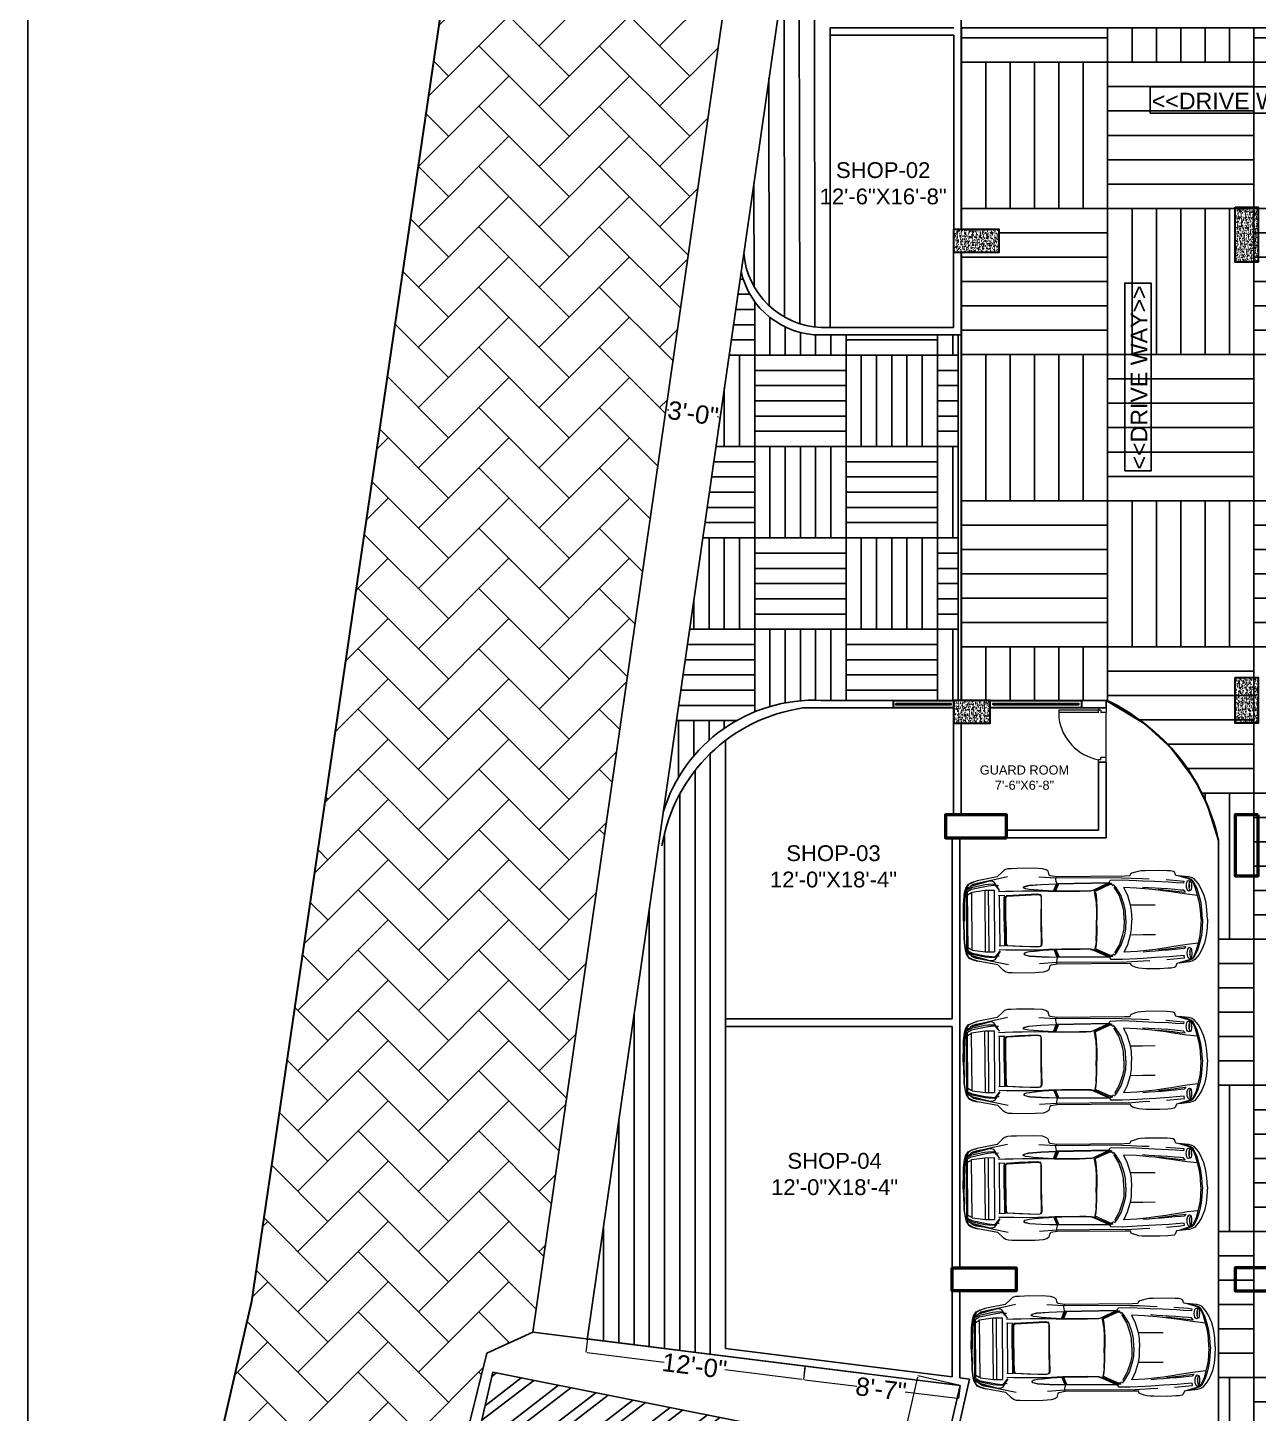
# Model space of a CAD drawing. Header units: inches. Extents: x -3571 to 5466, y -4496 to 5188.
# Drawn here: x 3135 to 3943, y 1239 to 2149 of the extents above; entities that cross this region are included whole.
import ezdxf

# ---------------------------------------------------------------- set-up
doc = ezdxf.new("R2010")
doc.units = ezdxf.units.IN
doc.header["$MEASUREMENT"] = 0
doc.layers.add('BUILDING', color=5, linetype='Continuous')
for name, color, linetype, lineweight in [('CLOUMN', 10, 'Continuous', 30), ('COLUMN', 1, 'Continuous', 50), ('DOOR', 13, 'Continuous', 20), ('high income', 202, 'Continuous', 5), ('Road', 6, 'Continuous', 25), ('wall', 250, 'Continuous', 30), ('WALL (I)', 7, 'Continuous', 30), ('WIN', 132, 'Continuous', 9)]:
    doc.layers.add(name, color=color, linetype=linetype, lineweight=lineweight)
doc.layers.add('HATCH LIGHT', color=7, linetype='Continuous', lineweight=25, true_color=0x939c9f)
doc.styles.add('1-2', font='arial.ttf')
doc.styles.add('a', font='times.ttf', dxfattribs={"height": 1})
doc.styles.add('arial narrow', font='ARIALN.TTF')
doc.styles.add('DIM', font='arial.ttf', dxfattribs={"width": 0.9, "height": 7})
doc.linetypes.add('ZIGZAG', pattern='A,0.0001,-0.2,[131,ltypeshp.shx,S=0.2,R=0,X=-0.2,Y=0],-0.4,[131,ltypeshp.shx,S=0.2,R=180,X=0.2,Y=0],-0.2', length=0.8001)
doc.dimstyles.new('STANDARD$0', dxfattribs={"dimscale": 0, "dimtxt": 10, "dimasz": 8, "dimexe": 6, "dimexo": 8, "dimgap": 3, "dimtad": 1, "dimdec": 0, "dimzin": 3, "dimdsep": 46, "dimlunit": 4, "dimtxsty": 'DIM', "dimblk": 'DOTSMALL', "dimcen": 0, "dimclrd": 6, "dimclre": 6, "dimclrt": 256, "dimadec": 0, "dimazin": 0, "dimtfac": 1, "dimtdec": 0, "dimtofl": 0, "dimtmove": 2, "dimatfit": 0, "dimldrblk": 'DOTSMALL', "dimfxl": 1, "dimtolj": 1, "dimtzin": 0, "dimarcsym": 0})
pattern_1 = [(50, (-43240.7433, -66502.532), (3.44284888, -0.30121025), [0.36, -3.96]), (355, (-43240.7433, -66502.532), (-0.6660064, 3.61052224), [0.288, -3.168]), (100.4514445, (-43240.4564, -66502.557), (2.77684246, 3.30931196), [0.30595292, -3.36548214]), (46.1842, (-43240.7433, -66501.572), (5.12275839, -0.79449255), [0.54, -5.94]), (96.6356355, (-43240.3164, -66501.638), (4.48637734, 4.67576928), [0.45892964, -5.04822605]), (351.184164, (-43240.7433, -66501.572), (4.48637734, 4.67576928), [0.432, -4.752]), (21, (-43240.2633, -66501.812), (2.86515385, -1.93257068), [0.36, -3.96]), (326, (-43240.2633, -66501.812), (1.1679136, 3.48072022), [0.288, -3.168]), (71.4514447, (-43240.0245, -66501.973), (4.03306741, 1.54814953), [0.30595291, -3.36548214]), (37.5, (-43240.7433, -66502.5319), (0.058367306, 1.597890498), [0, -3.1296, 0, -3.216, 0, -3.18]), (7.5, (-43240.7433, -66502.5319), (1.26273378, 1.893176217), [0, -1.8336, 0, -3.0576, 0, -1.212]), (327.5, (-43241.8137, -66502.5319), (2.562347694, -0.108263384), [0, -1.2, 0, -3.744, 0, -4.968]), (317.5, (-43242.2937, -66502.5319), (2.79929361, 0.480503915), [0, -1.56, 0, -2.4864, 0, -3.528])]

# ---------------------------------------------------------------- blocks, each defined once
blk = doc.blocks.new('*D11')
at = {"layer": 'Defpoints', "color": 0, "ltscale": 2}
for p in [(3719.32, 1263.67), (3747.09, 1257.2), (3722.72, 1152.54)]:
    blk.add_point(p, dxfattribs=at)
at = {"layer": 'wall', "color": 7, "lineweight": 15, "ltscale": 2}
for p, q in [((3719.09, 1262.69), (3711.83, 1231.51)), ((3747.09, 1257.2), (3719.32, 1263.67)), ((3695.17, 1159.98), (3702.43, 1191.17)), ((3722.72, 1152.54), (3694.94, 1159.01))]:
    blk.add_line(p, q, dxfattribs=at)
at = {"layer": 'wall', "color": 7, "ltscale": 2}
for points in [[(3718.93, 1262.73), (3719.25, 1262.66), (3719.32, 1263.67)], [(3695.01, 1160.02), (3695.33, 1159.94), (3694.94, 1159.01)]]:
    blk.add_solid(points, dxfattribs=at)
at = {"layer": 'wall', "color": 7, "lineweight": 25, "ltscale": 2, "insert": (3707.13, 1211.34), "char_height": 12, "attachment_point": 5, "rotation": 76.89058, "style": '1-2'}
blk.add_mtext('\\A1;8\'-11"', dxfattribs=at)
blk = doc.blocks.new('*D22')
at = {"layer": 'Defpoints', "color": 0, "ltscale": 2}
for p in [(3645.22, 1269.68), (3747.09, 1257.2), (3746.05, 1248.69)]:
    blk.add_point(p, dxfattribs=at)
at = {"layer": 'wall', "color": 7, "lineweight": 15, "ltscale": 2}
for p, q in [((3645.22, 1269.68), (3644.17, 1261.17)), ((3645.16, 1261.05), (3679.18, 1256.88)), ((3747.09, 1257.2), (3746.05, 1248.69)), ((3745.06, 1248.81), (3711.04, 1252.98))]:
    blk.add_line(p, q, dxfattribs=at)
at = {"layer": 'wall', "color": 7, "ltscale": 2}
for points in [[(3645.18, 1261.22), (3645.14, 1260.88), (3644.17, 1261.17)], [(3745.08, 1248.97), (3745.04, 1248.64), (3746.05, 1248.69)]]:
    blk.add_solid(points, dxfattribs=at)
at = {"layer": 'wall', "color": 7, "lineweight": 25, "ltscale": 2, "insert": (3695.11, 1254.93), "char_height": 12, "attachment_point": 5, "rotation": 353.01408, "style": '1-2'}
blk.add_mtext('\\A1;8\'-7"', dxfattribs=at)
blk = doc.blocks.new('*D64')
at = {"layer": 'Defpoints', "color": 0, "ltscale": 2}
for p in [(3553.97, 1898.43), (3552.65, 1889.25), (3588.16, 1884.13)]:
    blk.add_point(p, dxfattribs=at)
at = {"layer": 'wall', "color": 7, "lineweight": 15, "ltscale": 2}
for p, q in [((3552.65, 1889.25), (3553.97, 1898.43)), ((3554.96, 1898.28), (3555.85, 1898.16)), ((3588.49, 1893.45), (3587.6, 1893.58)), ((3588.16, 1884.13), (3589.48, 1893.31))]:
    blk.add_line(p, q, dxfattribs=at)
at = {"layer": 'wall', "color": 7, "ltscale": 2}
for points in [[(3554.98, 1898.45), (3554.93, 1898.12), (3553.97, 1898.43)], [(3588.52, 1893.62), (3588.47, 1893.29), (3589.48, 1893.31)]]:
    blk.add_solid(points, dxfattribs=at)
at = {"layer": 'wall', "color": 7, "lineweight": 25, "ltscale": 2, "insert": (3571.73, 1895.87), "char_height": 12, "attachment_point": 5, "rotation": 351.79663, "style": '1-2'}
blk.add_mtext('\\A1;3\'-0"', dxfattribs=at)
blk = doc.blocks.new('*D65')
at = {"layer": 'Defpoints', "color": 0, "ltscale": 2}
for p in [(3502.32, 1287.9), (3645.24, 1269.97), (3644.14, 1261.18)]:
    blk.add_point(p, dxfattribs=at)
at = {"layer": 'wall', "color": 7, "lineweight": 15, "ltscale": 2}
for p, q in [((3502.32, 1287.9), (3501.22, 1279.1)), ((3502.21, 1278.98), (3552.7, 1272.64)), ((3643.15, 1261.3), (3592.66, 1267.63)), ((3645.24, 1269.97), (3644.14, 1261.18))]:
    blk.add_line(p, q, dxfattribs=at)
at = {"layer": 'wall', "color": 7, "ltscale": 2}
for points in [[(3502.23, 1279.14), (3502.19, 1278.81), (3501.22, 1279.1)], [(3643.17, 1261.47), (3643.13, 1261.13), (3644.14, 1261.18)]]:
    blk.add_solid(points, dxfattribs=at)
at = {"layer": 'wall', "color": 7, "lineweight": 25, "ltscale": 2, "insert": (3572.68, 1270.14), "char_height": 12, "attachment_point": 5, "rotation": 352.85136, "style": '1-2'}
blk.add_mtext('\\A1;12\'-0"', dxfattribs=at)
blk = doc.blocks.new('car-01')
at = {"layer": 'high income', "linetype": 'ByBlock'}
for p, q in [((-24.19, 134.45), (-21.42, 144.8)), ((-22.7, 146.69), (-23.85, 144.26)), ((-23.6, 144.44), (-22.48, 146.53)), ((-20.24, 148.32), (-22.7, 146.69)), ((-22.48, 146.53), (-20.24, 147.98)), ((-22.42, 143.8), (-21.36, 145.35)), ((-21.42, 144.8), (-20.08, 147.24)), ((-21.36, 145.35), (-21, 145.56)), ((-20.53, 144.69), (-19.19, 147.24)), ((-17.72, 149.01), (-20.24, 148.32)), ((-20.24, 147.98), (-17.72, 148.67)), ((-20.08, 147.24), (-19.08, 148.13)), ((-18.3, 147.24), (-19.64, 144.69)), ((-19.19, 147.24), (-18.64, 148.13)), ((-19.08, 148.13), (19.08, 148.13)), ((18.3, 147.24), (-18.3, 147.24)), ((-13, 149.59), (-17.72, 149.01)), ((-17.72, 148.67), (-13.34, 149.22)), ((-16.24, 147.24), (-17.58, 144.8)), ((-13.34, 149.22), (-10.43, 149.34)), ((-10.1, 149.71), (-13, 149.59)), ((-10.43, 149.34), (0, 149.47)), ((-0.02, 149.91), (-10.1, 149.71)), ((10.43, 149.34), (0, 149.47)), ((0.02, 149.91), (10.1, 149.71)), ((10.1, 149.71), (13, 149.59)), ((13.34, 149.22), (10.43, 149.34)), ((13, 149.59), (17.72, 149.01)), ((17.72, 148.67), (13.34, 149.22)), ((16.24, 147.24), (17.58, 144.8)), ((17.72, 149.01), (20.24, 148.32)), ((20.24, 147.98), (17.72, 148.67)), ((18.3, 147.24), (19.64, 144.69)), ((19.19, 147.24), (18.64, 148.13)), ((20.08, 147.24), (19.08, 148.13)), ((20.53, 144.69), (19.19, 147.24)), ((21.42, 144.8), (20.08, 147.24)), ((20.24, 148.32), (22.7, 146.69)), ((22.48, 146.53), (20.24, 147.98)), ((21.36, 145.35), (21, 145.56)), ((22.42, 143.8), (21.36, 145.35)), ((24.19, 134.45), (21.42, 144.8)), ((23.6, 144.44), (22.48, 146.53)), ((22.7, 146.69), (23.85, 144.26)), ((-27.04, 128.94), (-24.68, 141.34)), ((-25.11, 131.63), (-23.79, 137.53)), ((-24.68, 141.34), (-23.6, 144.44)), ((-23.85, 144.26), (-24.68, 141.34)), ((-23.79, 137.53), (-22.97, 142.12)), ((-23.65, 138.13), (-23.26, 138.45)), ((-23.26, 138.45), (-22.51, 142.12)), ((-22.97, 142.12), (-22.42, 143.8)), ((-22.51, 142.12), (-21.82, 143.8)), ((-22.42, 134.56), (-22.19, 136.67)), ((-22.19, 136.67), (-20.53, 144.69)), ((-21.82, 143.8), (-21.59, 144.15)), ((-21.3, 136.67), (-21.64, 134.56)), ((-19.64, 144.69), (-21.3, 136.67)), ((-17.84, 144.69), (-18.96, 136.45)), ((-18.96, 136.45), (-18.96, 130.89)), ((18.96, 136.45), (-18.96, 136.45)), ((17.84, 144.69), (-17.84, 144.69)), ((17.84, 144.69), (18.96, 136.45)), ((18.96, 136.45), (18.96, 130.89)), ((19.64, 144.69), (21.3, 136.67)), ((22.19, 136.67), (20.53, 144.69)), ((21.3, 136.67), (21.64, 134.56)), ((21.82, 143.8), (21.59, 144.15)), ((22.51, 142.12), (21.82, 143.8)), ((22.42, 134.56), (22.19, 136.67)), ((22.97, 142.12), (22.42, 143.8)), ((23.26, 138.45), (22.51, 142.12)), ((23.79, 137.53), (22.97, 142.12)), ((23.65, 138.13), (23.26, 138.45)), ((24.68, 141.34), (23.6, 144.44)), ((25.11, 131.63), (23.79, 137.53)), ((23.85, 144.26), (24.68, 141.34)), ((27.04, 128.94), (24.68, 141.34)), ((-30.39, 125.45), (-27.04, 128.94)), ((-27.06, 122.54), (-25.11, 131.63)), ((-24.42, 132.33), (-24.19, 134.45)), ((-23.86, 130.89), (-24.42, 132.33)), ((-18.64, 127.56), (-23.86, 130.89)), ((-22.53, 130.89), (-22.42, 134.56)), ((-22.08, 130.89), (-22.53, 130.89)), ((-22.53, 130.89), (-18.65, 127.56)), ((-21.64, 134.56), (-22.08, 130.89)), ((-21.62, 128.15), (-21.56, 129.46)), ((18.96, 134.33), (-19.07, 134.33)), ((-18.96, 130.89), (18.96, 130.89)), ((-17.96, 123.99), (-17.78, 128.15)), ((-15.35, 124.33), (-15.54, 128.14)), ((15.35, 124.33), (15.54, 128.14)), ((17.96, 123.99), (17.78, 128.15)), ((18.64, 127.56), (23.86, 130.89)), ((22.53, 130.89), (18.65, 127.56)), ((21.62, 128.15), (21.56, 129.46)), ((21.64, 134.56), (22.08, 130.89)), ((22.08, 130.89), (22.53, 130.89)), ((22.53, 130.89), (22.42, 134.56)), ((23.86, 130.89), (24.42, 132.33)), ((24.42, 132.33), (24.19, 134.45)), ((27.06, 122.54), (25.11, 131.63)), ((30.39, 125.45), (27.04, 128.94)), ((-32.13, 116.88), (-32.02, 120.21)), ((-32.02, 120.21), (-31.89, 122.44)), ((-31.89, 122.44), (-31.35, 124.33)), ((-31.35, 124.33), (-30.39, 125.45)), ((-18.02, 119.1), (-17.96, 123.99)), ((-15.11, 122.9), (-16.04, 104.35)), ((-15.77, 115.69), (-15.3, 123.28)), ((15.54, 127.56), (-15.44, 127.56)), ((-14.31, 124.71), (-15.35, 124.33)), ((-15.3, 123.28), (-14.92, 123.76)), ((-14.8, 123.38), (-15.11, 122.9)), ((-14.92, 123.76), (-14.31, 124.11)), ((-14.2, 123.73), (-14.8, 123.38)), ((0, 124.79), (-14.31, 124.71)), ((-14.31, 124.11), (-7.45, 124.24)), ((-7.35, 123.81), (-14.2, 123.73)), ((-7.45, 124.24), (0, 124.24)), ((0, 123.81), (-7.35, 123.81)), ((0, 124.79), (14.31, 124.71)), ((7.45, 124.24), (0, 124.24)), ((0, 123.81), (7.35, 123.81)), ((7.35, 123.81), (14.2, 123.73)), ((14.31, 124.11), (7.45, 124.24)), ((14.2, 123.73), (14.8, 123.38)), ((14.31, 124.71), (15.35, 124.33)), ((14.92, 123.76), (14.31, 124.11)), ((14.8, 123.38), (15.11, 122.9)), ((15.3, 123.28), (14.92, 123.76)), ((15.11, 122.9), (16.04, 104.35)), ((15.77, 115.69), (15.3, 123.28)), ((18.02, 119.1), (17.96, 123.99)), ((31.35, 124.33), (30.39, 125.45)), ((31.89, 122.44), (31.35, 124.33)), ((32.02, 120.21), (31.89, 122.44)), ((32.13, 116.88), (32.02, 120.21)), ((-32.13, 106.09), (-32.13, 116.88)), ((-21.01, 112.37), (-21.73, 109.42)), ((-20.9, 112.22), (-21.61, 109.44)), ((-20.67, 112.83), (-21.01, 112.37)), ((-20.56, 112.62), (-20.9, 112.22)), ((-20.21, 112.88), (-20.67, 112.83)), ((-20.19, 112.63), (-20.56, 112.62)), ((-19.9, 112.57), (-20.21, 112.88)), ((-19.9, 112.4), (-20.19, 112.63)), ((-19.56, 111.61), (-19.9, 112.57)), ((-19.56, 111.45), (-19.9, 112.4)), ((-19.24, 109.45), (-19.56, 111.61)), ((-19.24, 109.45), (-19.56, 111.45)), ((-18.1, 104.2), (-18.09, 113.43)), ((-18.09, 113.43), (-18.02, 119.1)), ((-16.15, 104.18), (-15.77, 115.69)), ((16.15, 104.18), (15.77, 115.69)), ((18.09, 113.43), (18.02, 119.1)), ((18.1, 104.2), (18.09, 113.43)), ((19.24, 109.45), (19.56, 111.61)), ((19.24, 109.45), (19.56, 111.45)), ((19.56, 111.61), (19.9, 112.57)), ((19.56, 111.45), (19.9, 112.4)), ((19.9, 112.57), (20.21, 112.88)), ((19.9, 112.4), (20.19, 112.63)), ((20.19, 112.63), (20.56, 112.62)), ((20.21, 112.88), (20.67, 112.83)), ((20.56, 112.62), (20.9, 112.22)), ((20.67, 112.83), (21.01, 112.37)), ((20.9, 112.22), (21.61, 109.44)), ((21.01, 112.37), (21.73, 109.42)), ((32.13, 106.09), (32.13, 116.88)), ((-31.81, 101.09), (-32.13, 106.09)), ((-25.94, 92.86), (-26.63, 103.31)), ((-21.73, 109.42), (-22.22, 102.09)), ((-21.61, 109.44), (-22.11, 102.09)), ((-18.93, 106.4), (-19.24, 109.45)), ((-18.45, 100.97), (-18.93, 106.4)), ((-17.88, 97.53), (-18.1, 104.2)), ((-15.74, 102.2), (-16.15, 104.18)), ((-16.04, 104.35), (-15.63, 102.35)), ((-14.46, 101.88), (-15.74, 102.2)), ((-15.63, 102.35), (-14.35, 102.02)), ((15.63, 102.35), (14.35, 102.02)), ((14.46, 101.88), (15.74, 102.2)), ((16.04, 104.35), (15.63, 102.35)), ((15.74, 102.2), (16.15, 104.18)), ((17.88, 97.53), (18.1, 104.2)), ((18.45, 100.97), (18.93, 106.4)), ((18.93, 106.4), (19.24, 109.45)), ((21.61, 109.44), (22.11, 102.09)), ((21.73, 109.42), (22.22, 102.09)), ((25.94, 92.86), (26.63, 103.31)), ((31.81, 101.09), (32.13, 106.09)), ((-31.13, 98.87), (-31.81, 101.09)), ((-30.24, 97.62), (-31.13, 98.87)), ((-27.86, 96.96), (-30.24, 97.62)), ((-27.38, 96.3), (-27.86, 96.96)), ((-26.78, 92.52), (-27.38, 96.3)), ((-22.22, 102.09), (-22.57, 92.41)), ((-22.11, 102.09), (-22.47, 92.41)), ((-18.02, 94.41), (-22.47, 92.61)), ((-17.99, 93.8), (-22.47, 91.95)), ((-18.21, 97.53), (-18.45, 100.97)), ((-17.99, 93.8), (-18.21, 97.53)), ((-17.86, 89.57), (-17.99, 93.8)), ((-17.76, 93.84), (-17.88, 97.53)), ((-17.69, 89.6), (-17.76, 93.84)), ((0.02, 102.06), (-14.46, 101.88)), ((-14.35, 102.02), (-0.02, 102.06)), ((-0.02, 102.06), (14.46, 101.88)), ((14.35, 102.02), (0.02, 102.06)), ((17.69, 89.6), (17.76, 93.84)), ((17.76, 93.84), (17.88, 97.53)), ((17.86, 89.57), (17.99, 93.8)), ((17.99, 93.8), (18.21, 97.53)), ((17.99, 93.8), (22.47, 91.95)), ((18.02, 94.41), (22.47, 92.61)), ((18.21, 97.53), (18.45, 100.97)), ((22.11, 102.09), (22.47, 92.41)), ((22.22, 102.09), (22.57, 92.41)), ((26.78, 92.52), (27.38, 96.3)), ((27.38, 96.3), (27.86, 96.96)), ((27.86, 96.96), (30.24, 97.62)), ((30.24, 97.62), (31.13, 98.87)), ((31.13, 98.87), (31.81, 101.09)), ((-26.84, 50.6), (-26.78, 92.52)), ((-25.94, 92.86), (-26.78, 92.52)), ((-25.28, 92.86), (-25.94, 92.86)), ((-25.91, 52.38), (-25.94, 92.86)), ((-24.03, 92.75), (-25.28, 92.86)), ((-22.9, 92.41), (-24.03, 92.75)), ((-22.57, 92.41), (-22.9, 92.41)), ((-22.9, 60.39), (-22.56, 92.41)), ((-22.45, 92.41), (-22.79, 60.88)), ((-22.56, 92.41), (-22.45, 92.41)), ((-22.47, 91.31), (-17.98, 93.12)), ((-17.89, 78.4), (-17.86, 89.57)), ((-17.68, 78.4), (-17.69, 89.6)), ((17.68, 78.4), (17.69, 89.6)), ((17.89, 78.4), (17.86, 89.57)), ((22.47, 91.31), (17.98, 93.12)), ((22.56, 92.41), (22.45, 92.41)), ((22.45, 92.41), (22.79, 60.88)), ((22.9, 60.39), (22.56, 92.41)), ((22.57, 92.41), (22.9, 92.41)), ((22.9, 92.41), (24.03, 92.75)), ((24.03, 92.75), (25.28, 92.86)), ((25.28, 92.86), (25.94, 92.86)), ((25.91, 52.38), (25.94, 92.86)), ((25.94, 92.86), (26.78, 92.52)), ((26.84, 50.6), (26.78, 92.52)), ((-17.89, 74.57), (-17.89, 78.4)), ((-17.74, 74.57), (-17.68, 78.4)), ((17.74, 74.57), (17.68, 78.4)), ((17.89, 74.57), (17.89, 78.4)), ((-22.4, 60.65), (-18.59, 68.93)), ((-18.59, 69.7), (-22.39, 61.42)), ((-18.47, 68.55), (-22.3, 60.17)), ((-18.18, 70.87), (-18.59, 69.7)), ((-18.59, 68.93), (-18.39, 69.49)), ((-18.22, 69.04), (-18.47, 68.55)), ((-18.39, 69.49), (-18.18, 70.1)), ((-17.56, 69.26), (-18.22, 69.04)), ((-17.96, 71.7), (-18.18, 70.87)), ((-18.18, 70.1), (-17.88, 71.66)), ((-18.02, 68.09), (-17.72, 68.6)), ((-17.98, 71.7), (-17.89, 74.57)), ((-17.88, 71.66), (-17.74, 74.57)), ((-17.72, 68.6), (-17.32, 68.79)), ((-16.53, 69.06), (-17.56, 69.26)), ((-17.32, 68.79), (-16.4, 68.53)), ((-15.14, 68.78), (-16.53, 69.06)), ((-16.4, 68.53), (-15.14, 68.33)), ((-12.66, 68.49), (-15.14, 68.78)), ((-15.14, 68.33), (-12.58, 68.15)), ((-12.66, 68.49), (-6.44, 68.16)), ((-12.58, 68.15), (-6.44, 67.89)), ((-6.44, 68.16), (0, 68.2)), ((6.44, 68.16), (0, 68.2)), ((12.66, 68.49), (6.44, 68.16)), ((12.58, 68.15), (6.44, 67.89)), ((15.14, 68.33), (12.58, 68.15)), ((12.66, 68.49), (15.14, 68.78)), ((15.14, 68.78), (16.53, 69.06)), ((16.4, 68.53), (15.14, 68.33)), ((17.32, 68.79), (16.4, 68.53)), ((16.53, 69.06), (17.56, 69.26)), ((17.72, 68.6), (17.32, 68.79)), ((17.56, 69.26), (18.22, 69.04)), ((18.02, 68.09), (17.72, 68.6)), ((17.88, 71.66), (17.74, 74.57)), ((18.18, 70.1), (17.88, 71.66)), ((17.98, 71.7), (17.89, 74.57)), ((17.96, 71.7), (18.18, 70.87)), ((18.18, 70.87), (18.59, 69.7)), ((18.39, 69.49), (18.18, 70.1)), ((18.22, 69.04), (18.47, 68.55)), ((18.59, 68.93), (18.39, 69.49)), ((18.47, 68.55), (22.3, 60.17)), ((18.59, 69.7), (22.39, 61.42)), ((22.4, 60.65), (18.59, 68.93)), ((-22.91, 60.39), (-24.2, 59.5)), ((-22.99, 60.39), (-22.99, 60.39)), ((-22.25, 58.33), (-22.91, 60.39)), ((-22.68, 59.77), (-22.4, 60.65)), ((-22.3, 60.17), (-22.33, 59.21)), ((-21.82, 59.76), (-18.02, 68.09)), ((-21.74, 58.62), (-21.82, 59.76)), ((-6.44, 67.89), (0, 67.86)), ((6.44, 67.89), (0, 67.86)), ((21.82, 59.76), (18.02, 68.09)), ((21.74, 58.62), (21.82, 59.76)), ((22.25, 58.33), (22.91, 60.39)), ((22.3, 60.17), (22.33, 59.21)), ((22.68, 59.77), (22.4, 60.65)), ((22.91, 60.39), (24.2, 59.5)), ((22.99, 60.39), (22.99, 60.39)), ((-25.89, 52.38), (-25.69, 46.61)), ((-24.36, 52.49), (-24.2, 59.5)), ((-23.97, 43.38), (-24.36, 52.49)), ((-22.33, 59.21), (-22.25, 58.33)), ((-20.24, 56.16), (-21.79, 57.5)), ((-20.96, 57.72), (-21.74, 58.62)), ((-15.14, 54.2), (-20.24, 57.24)), ((-15.14, 53.08), (-20.24, 56.16)), ((-19.47, 43.38), (-19.9, 51.42)), ((-19.9, 51.42), (-15.12, 49.08)), ((-15.14, 54.2), (-15.14, 54.2)), ((-9.13, 52.2), (-15.14, 54.2)), ((-9.13, 51.08), (-15.14, 53.08)), ((-5.56, 51.42), (-9.13, 52.2)), ((0, 51.2), (-5.56, 51.42)), ((0, 51.2), (5.56, 51.42)), ((5.56, 51.42), (9.13, 52.2)), ((9.13, 52.2), (15.14, 54.2)), ((9.13, 51.08), (15.14, 53.08)), ((19.9, 51.42), (15.12, 49.08)), ((15.14, 54.2), (20.24, 57.24)), ((15.14, 53.08), (20.24, 56.16)), ((15.14, 54.2), (15.14, 54.2)), ((19.47, 43.38), (19.9, 51.42)), ((20.24, 56.16), (21.79, 57.5)), ((20.96, 57.72), (21.74, 58.62)), ((22.33, 59.21), (22.25, 58.33)), ((23.97, 43.38), (24.36, 52.49)), ((24.36, 52.49), (24.2, 59.5)), ((25.89, 52.38), (25.69, 46.61)), ((-29.72, 42.38), (-29.27, 43.96)), ((-29.27, 43.96), (-28.58, 46.16)), ((-28.58, 46.16), (-28.1, 46.94)), ((-28.1, 46.94), (-26.95, 47.37)), ((-26.95, 47.37), (-26.84, 50.6)), ((-25.69, 46.61), (-25.32, 39.74)), ((-23.77, 39.74), (-23.97, 43.38)), ((-18.76, 35.8), (-19.47, 43.38)), ((-15.12, 49.08), (-9.13, 47.3)), ((-5.56, 50.31), (-9.13, 51.08)), ((-9.13, 47.3), (-9.08, 39.71)), ((-9.13, 47.3), (-5.56, 46.73)), ((0, 50.08), (-5.56, 50.31)), ((-5.56, 46.73), (0, 46.51)), ((0, 50.08), (5.56, 50.31)), ((5.56, 46.73), (0, 46.51)), ((5.56, 50.31), (9.13, 51.08)), ((9.13, 47.3), (5.56, 46.73)), ((9.13, 47.3), (9.08, 39.71)), ((15.12, 49.08), (9.13, 47.3)), ((18.76, 35.8), (19.47, 43.38)), ((23.77, 39.74), (23.97, 43.38)), ((25.69, 46.61), (25.32, 39.74)), ((26.95, 47.37), (26.84, 50.6)), ((28.1, 46.94), (26.95, 47.37)), ((28.58, 46.16), (28.1, 46.94)), ((29.27, 43.96), (28.58, 46.16)), ((29.72, 42.38), (29.27, 43.96)), ((-30.18, 29.47), (-30.1, 38.03)), ((-30.1, 38.03), (-29.96, 40.37)), ((-29.96, 40.37), (-29.72, 42.38)), ((-25.32, 39.74), (-25.14, 35.59)), ((-23.36, 32.04), (-23.77, 39.74)), ((-19.58, 35.8), (-19.9, 39.71)), ((-19.32, 32.04), (-19.58, 35.8)), ((-18.33, 32.04), (-18.76, 35.8)), ((-9.08, 39.71), (-9.08, 32.04)), ((9.08, 39.71), (9.08, 32.04)), ((18.33, 32.04), (18.76, 35.8)), ((19.32, 32.04), (19.58, 35.8)), ((19.58, 35.8), (19.9, 39.71)), ((23.36, 32.04), (23.77, 39.74)), ((25.32, 39.74), (25.14, 35.59)), ((29.96, 40.37), (29.72, 42.38)), ((30.1, 38.03), (29.96, 40.37)), ((30.18, 29.47), (30.1, 38.03)), ((-29.98, 24.46), (-30.18, 29.47)), ((-22.91, 23.69), (-23.36, 32.04)), ((-19.08, 28.24), (-19.32, 32.04)), ((-18.79, 24.11), (-19.08, 28.24)), ((-18.62, 30.13), (-17.99, 24.71)), ((-17.44, 25.39), (-18.33, 32.04)), ((17.44, 25.39), (18.33, 32.04)), ((18.62, 30.13), (17.99, 24.71)), ((18.79, 24.11), (19.08, 28.24)), ((19.08, 28.24), (19.32, 32.04)), ((22.91, 23.69), (23.36, 32.04)), ((29.98, 24.46), (30.18, 29.47)), ((-29.83, 22.47), (-29.98, 24.46)), ((-29.54, 20.68), (-29.83, 22.47)), ((-29.01, 19.91), (-29.54, 20.68)), ((-27, 19.1), (-29.01, 19.91)), ((-26.69, 17.69), (-27, 19.1)), ((-26.14, 11.23), (-26.8, 17.69)), ((-24.8, 11.51), (-26.69, 17.69)), ((-24.62, 25.22), (-23.8, 16.46)), ((-22.57, 19.27), (-22.91, 23.69)), ((-22.25, 14.43), (-22.57, 19.27)), ((-18.41, 19.98), (-18.79, 24.11)), ((-18.06, 16.38), (-18.41, 19.98)), ((-17.99, 24.71), (-17.55, 21.02)), ((-17.55, 21.02), (-17.07, 17.21)), ((-16.9, 22.16), (-17.44, 25.39)), ((-17.07, 17.21), (-16.66, 13.4)), ((-15.84, 15.3), (-16.9, 22.16)), ((15.84, 15.3), (16.9, 22.16)), ((17.07, 17.21), (16.66, 13.4)), ((16.9, 22.16), (17.44, 25.39)), ((17.55, 21.02), (17.07, 17.21)), ((17.99, 24.71), (17.55, 21.02)), ((18.06, 16.38), (18.41, 19.98)), ((18.41, 19.98), (18.79, 24.11)), ((22.25, 14.43), (22.57, 19.27)), ((22.57, 19.27), (22.91, 23.69)), ((24.62, 25.22), (23.8, 16.46)), ((24.8, 11.51), (26.69, 17.69)), ((26.14, 11.23), (26.8, 17.69)), ((26.69, 17.69), (27, 19.1)), ((27, 19.1), (29.01, 19.91)), ((29.01, 19.91), (29.54, 20.68)), ((29.54, 20.68), (29.83, 22.47)), ((29.83, 22.47), (29.98, 24.46)), ((-25.36, 11.74), (-26.59, 16.16)), ((-25.46, 9.13), (-26.14, 11.23)), ((-24.8, 7.9), (-25.46, 9.13)), ((-24.38, 9.53), (-25.36, 11.74)), ((-23.57, 9.24), (-24.8, 11.51)), ((-23.52, 8.48), (-24.38, 9.53)), ((-23.63, 11.95), (-23.89, 11.4)), ((-23.89, 11.4), (-23.57, 10.34)), ((-23.8, 16.46), (-23.57, 14.29)), ((-22.87, 12.39), (-23.63, 11.95)), ((-23.57, 14.29), (-22.25, 14.43)), ((-23.34, 10.63), (-23.57, 10.34)), ((-23.57, 10.34), (-23.34, 10.06)), ((-21.27, 8.01), (-23.57, 9.24)), ((-22.7, 10.86), (-23.34, 10.63)), ((-23.34, 10.06), (-22.7, 9.83)), ((-21.73, 12.71), (-22.87, 12.39)), ((-21.84, 11), (-22.7, 10.86)), ((-22.7, 9.83), (-21.71, 9.67)), ((-20.58, 11.08), (-21.84, 11)), ((-21.84, 11), (-20.58, 10.83)), ((-20.62, 12.8), (-21.73, 12.71)), ((-21.71, 9.67), (-20.58, 9.62)), ((-19.52, 12.71), (-20.62, 12.8)), ((-19.41, 11.02), (-20.58, 11.08)), ((-20.58, 10.83), (-19.41, 11.02)), ((-20.58, 9.62), (-19.42, 9.67)), ((-18.39, 12.39), (-19.52, 12.71)), ((-18.52, 10.86), (-19.42, 11.02)), ((-19.42, 9.67), (-18.45, 9.83)), ((-17.86, 10.63), (-18.52, 10.86)), ((-18.45, 9.83), (-17.82, 10.06)), ((-17.69, 11.95), (-18.39, 12.39)), ((-17.89, 14.4), (-18.06, 16.38)), ((-16.66, 13.4), (-17.89, 14.4)), ((-17.64, 10.34), (-17.86, 10.63)), ((-17.82, 10.06), (-17.64, 10.34)), ((-17.39, 11.4), (-17.69, 11.95)), ((-17.64, 10.34), (-17.39, 11.4)), ((-15.4, 12.55), (-15.84, 15.3)), ((-14.69, 5.9), (-15.4, 12.55)), ((14.69, 5.9), (15.4, 12.55)), ((15.4, 12.55), (15.84, 15.3)), ((16.66, 13.4), (17.89, 14.4)), ((17.39, 11.4), (17.69, 11.95)), ((17.64, 10.34), (17.39, 11.4)), ((17.64, 10.34), (17.86, 10.63)), ((17.82, 10.06), (17.64, 10.34)), ((17.69, 11.95), (18.39, 12.39)), ((18.45, 9.83), (17.82, 10.06)), ((17.86, 10.63), (18.52, 10.86)), ((17.89, 14.4), (18.06, 16.38)), ((18.39, 12.39), (19.52, 12.71)), ((19.42, 9.67), (18.45, 9.83)), ((18.52, 10.86), (19.42, 11.02)), ((19.41, 11.02), (20.58, 11.08)), ((20.58, 10.83), (19.41, 11.02)), ((20.58, 9.62), (19.42, 9.67)), ((19.52, 12.71), (20.62, 12.8)), ((20.58, 11.08), (21.84, 11)), ((21.84, 11), (20.58, 10.83)), ((21.71, 9.67), (20.58, 9.62)), ((20.62, 12.8), (21.73, 12.71)), ((21.27, 8.01), (23.57, 9.24)), ((22.7, 9.83), (21.71, 9.67)), ((21.73, 12.71), (22.87, 12.39)), ((21.84, 11), (22.7, 10.86)), ((23.57, 14.29), (22.25, 14.43)), ((22.7, 10.86), (23.34, 10.63)), ((23.34, 10.06), (22.7, 9.83)), ((22.87, 12.39), (23.63, 11.95)), ((23.34, 10.63), (23.57, 10.34)), ((23.57, 10.34), (23.34, 10.06)), ((23.52, 8.48), (24.38, 9.53)), ((23.8, 16.46), (23.57, 14.29)), ((23.57, 9.24), (24.8, 11.51)), ((23.89, 11.4), (23.57, 10.34)), ((23.63, 11.95), (23.89, 11.4)), ((24.38, 9.53), (25.36, 11.74)), ((24.8, 7.9), (25.46, 9.13)), ((25.36, 11.74), (26.59, 16.16)), ((25.46, 9.13), (26.14, 11.23)), ((-21.68, 5.35), (-24.8, 7.9)), ((-18.97, 6.21), (-23.52, 8.48)), ((-19.02, 3.84), (-21.68, 5.35)), ((-19.04, 7.11), (-21.27, 8.01)), ((-14.69, 5.9), (-19.04, 7.11)), ((-14.67, 1.95), (-19.02, 3.84)), ((-14.69, 5.01), (-18.97, 6.21)), ((-10.02, 4.73), (-14.69, 5.9)), ((-10.02, 3.84), (-14.69, 5.01)), ((-10.02, 0.78), (-14.67, 1.95)), ((-5.58, 4.23), (-10.02, 4.73)), ((-5.58, 3.33), (-10.02, 3.84)), ((-5.56, 0.28), (-10.02, 0.78)), ((0, 3.95), (-5.58, 4.23)), ((0, 3.06), (-5.58, 3.33)), ((0, 0), (-5.56, 0.28)), ((0, 3.95), (5.58, 4.23)), ((0, 3.06), (5.58, 3.33)), ((0, 0), (5.56, 0.28)), ((5.56, 0.28), (10.02, 0.78)), ((5.58, 4.23), (10.02, 4.73)), ((5.58, 3.33), (10.02, 3.84)), ((10.02, 4.73), (14.69, 5.9)), ((10.02, 3.84), (14.69, 5.01)), ((10.02, 0.78), (14.67, 1.95)), ((14.67, 1.95), (19.02, 3.84)), ((14.69, 5.9), (19.04, 7.11)), ((14.69, 5.01), (18.97, 6.21)), ((18.97, 6.21), (23.52, 8.48)), ((19.02, 3.84), (21.68, 5.35)), ((19.04, 7.11), (21.27, 8.01)), ((21.68, 5.35), (24.8, 7.9))]:
    blk.add_line(p, q, dxfattribs=at)
blk = doc.blocks.new('d 36')
at = {"layer": 'DOOR'}
for p, q in [((114513.84, 20341.86), (114508.84, 20341.86)), ((114512.34, 20315.79), (114512.34, 20341.86)), ((114513.84, 20315.79), (114513.84, 20341.86)), ((114479.84, 20315.79), (114481.34, 20315.79)), ((114481.34, 20314.29), (114482.84, 20314.29)), ((114512.34, 20315.79), (114513.84, 20315.79)), ((114513.84, 20314.29), (114512.34, 20314.29)), ((114515.34, 20315.79), (114513.84, 20315.79)), ((114479.84, 20310.79), (114482.84, 20310.79)), ((114482.84, 20310.79), (114512.34, 20310.79)), ((114515.34, 20310.79), (114512.34, 20310.79))]:
    blk.add_line(p, q, dxfattribs=at)
for points in [[(114481.34, 20314.29), (114481.34, 20315.79)], [(114482.84, 20310.79), (114482.84, 20314.29)], [(114512.34, 20310.79), (114512.34, 20314.29)], [(114513.84, 20314.29), (114513.84, 20315.79)]]:
    blk.add_lwpolyline(points, dxfattribs=at)
blk.add_arc((114513.35, 20309.56), 32.61, 97.94778, 168.98864, dxfattribs=at)

msp = doc.modelspace()

# ---------------------------------------------------------------- hatches: boundary and pattern name
at = {"lineweight": 25, "ltscale": 2}
h = msp.add_hatch(dxfattribs=at)
h.set_pattern_fill('AR-HBONE', color=0, scale=7, style=0)
h.set_pattern_definition([(45, (-169097.448, -8831.42), (3e-15, 39.5979797), [84, -28]), (135, (-169077.65, -8811.622), (3e-15, 39.5979797), [84, -28])])
h.paths.add_polyline_path([(3703.29765, 2936.53906), (3704.01013, 2941.48804), (3532.12354, 3019.43522), (3281.65549, 1312.44703), (3169.53816, 823.17804), (3308.71534, 763.36583), (3436.33097, 1278.59029), (3466.59835, 1292.37873), (3550.8999, 1877.14029)])
h = msp.add_hatch()
h.set_pattern_fill('AR-PARQ1', color=21, scale=8, style=0)
h.set_pattern_definition([(90, (3747.89, 494.39), (-96, 96), [96, -96]), (90, (3763.89, 494.39), (-96, 96), [96, -96]), (90, (3779.89, 494.39), (-96, 96), [96, -96]), (90, (3795.89, 494.39), (-96, 96), [96, -96]), (90, (3811.89, 494.39), (-96, 96), [96, -96]), (90, (3827.89, 494.39), (-96, 96), [96, -96]), (90, (3843.89, 494.39), (-96, 96), [96, -96]), (0, (3747.89, 590.39), (96, -96), [96, -96]), (0, (3747.89, 606.39), (96, -96), [96, -96]), (0, (3747.89, 622.39), (96, -96), [96, -96]), (0, (3747.89, 638.39), (96, -96), [96, -96]), (0, (3747.89, 654.39), (96, -96), [96, -96]), (0, (3747.89, 670.39), (96, -96), [96, -96]), (0, (3747.89, 686.39), (96, -96), [96, -96])])
h.paths.add_polyline_path([(4021.36352, 1964.96984), (4070.48421, 1964.96984), (4070.48421, 2066.96984), (4444.4341, 2066.96984), (4444.4341, 1976.9936), (4444.4341, 1964.43463), (4495.68859, 1964.43463), (4495.68859, 1788.31198), (4583.79613, 1788.31198), (4583.79613, 1995.22264), (4567.48345, 1995.22264), (4567.48345, 2031.22264), (4582.48345, 2031.22264), (4582.48345, 2010.02774), (4743.71878, 2010.02774), (4743.71878, 2016.73811), (4768.71878, 2016.73811), (4768.71878, 2149.17803), (3747.88965, 2149.17803), (3747.88965, 2016.72264), (3772.79459, 2016.72264), (3772.79459, 2001.72264), (3747.88965, 2001.71196), (3747.88965, 1707.3313), (3842.96394, 1707.33078), (3868.05239, 1692.17138), (3885.6266, 1675.96365), (3900.92081, 1655.34538), (3909.58784, 1638.21853), (3916.80922, 1615.26872), (3916.80922, 1152.78456), (3904.98839, 1114.46966), (3890.46382, 1093.16895), (3859.02412, 1068.12381), (3820.24712, 1055.91747), (3808.84704, 1055.13696), (3808.84704, 933.09185), (3820.552, 924.31534), (3826.57371, 917.74035), (3834.02777, 905.86153), (3837.51166, 896.99753), (3837.51166, 866.10184), (3768.90263, 494.39467), (4029.79988, 494.39467), (4029.79988, 714.56976), (4488.95819, 714.56976), (4488.95819, 497.05815), (4758.1998, 497.05815), (4758.1998, 830.62652), (3985.10326, 830.62652), (3985.10326, 935.08756), (4063.62238, 935.08756), (4063.62238, 1278.27228), (4080.51771, 1287.26881), (4080.51771, 1381.93125), (4479.26518, 1381.93125), (4479.26518, 1294.35898), (4523.01592, 1257.39713), (4523.01592, 1035.13761), (4617.44788, 1035.13761), (4617.44788, 1311.07232), (4744.8324, 1311.07232), (4744.8324, 1511.53656), (4085.63261, 1511.53656), (4080.51771, 1511.53656), (4080.51771, 1632.072), (4071.98421, 1692.33296), (4071.98421, 1722.33296), (4071.98421, 1802.25962), (4021.36352, 1802.25962)])
h = msp.add_hatch()
h.set_pattern_fill('AR-PARQ1', color=1, scale=5, style=0)
h.set_pattern_definition([(90, (3552.15, 1634.01), (-60, 60), [60, -60]), (90, (3562.15, 1634.01), (-60, 60), [60, -60]), (90, (3572.15, 1634.01), (-60, 60), [60, -60]), (90, (3582.15, 1634.01), (-60, 60), [60, -60]), (90, (3592.15, 1634.01), (-60, 60), [60, -60]), (90, (3602.15, 1634.01), (-60, 60), [60, -60]), (90, (3612.15, 1634.01), (-60, 60), [60, -60]), (0, (3552.15, 1694.01), (60, -60), [60, -60]), (0, (3552.15, 1704.01), (60, -60), [60, -60]), (0, (3552.15, 1714.01), (60, -60), [60, -60]), (0, (3552.15, 1724.01), (60, -60), [60, -60]), (0, (3552.15, 1734.01), (60, -60), [60, -60]), (0, (3552.15, 1744.01), (60, -60), [60, -60]), (0, (3552.15, 1754.01), (60, -60), [60, -60])])
h.paths.add_polyline_path([(3745.88965, 1947.35746), (3655.80511, 1947.35746, -0.353528645), (3603.27108, 1989.0898), (3552.15207, 1634.00991, -0.342113877), (3655.80511, 1707.35746), (3742.47812, 1707.35746), (3742.79459, 1707.35746), (3742.79459, 1707.33296), (3745.88965, 1707.33296)])
at = {"layer": 'BUILDING'}
h = msp.add_hatch(dxfattribs=at)
h.set_pattern_fill('ANSI32', color=256, scale=49.9999, angle=-7.47018351)
h.set_pattern_definition([(37.5298165, (-1441362.502, -19433.068), (-11.4219935, 14.86940343), []), (37.5298165, (-1441353.738, -19434.217), (-11.4219935, 14.86940343), [])])
h.paths.add_polyline_path([(3440.22339, 1266.0089), (3317.41456, 731.68412), (3592.8148, 662.53292), (3716.649, 1210.958)])
h.paths.add_polyline_path([(3424.15664, 1031.46999), (3611.37625, 993.54437), (3596.17726, 918.51463), (3408.95764, 956.44026)], flags=24)
at = {"layer": 'HATCH LIGHT', "linetype": 'Continuous'}
h = msp.add_hatch(dxfattribs=at)
h.set_pattern_fill('AR-CONC,_O', color=256, scale=0.48)
h.set_pattern_definition(pattern_1)
h.paths.add_polyline_path([(3927.76835, 2031.22264), (3942.76835, 2031.22264), (3942.76835, 1995.22264), (3927.76835, 1995.22264)])
h = msp.add_hatch(dxfattribs=at)
h.set_pattern_fill('AR-CONC,_O', color=256, scale=0.48)
h.set_pattern_definition(pattern_1)
h.paths.add_polyline_path([(3772.79459, 2001.72264), (3772.79459, 2016.72264), (3742.79459, 2016.72264), (3742.79459, 2001.72264)])
h = msp.add_hatch(dxfattribs=at)
h.set_pattern_fill('AR-CONC,_O', color=256, scale=0.48)
h.set_pattern_definition(pattern_1)
h.paths.add_polyline_path([(3927.76835, 1722.33296), (3942.76835, 1722.33296), (3942.76835, 1692.33296), (3927.76835, 1692.33296)])
h = msp.add_hatch(dxfattribs=at)
h.set_pattern_fill('AR-CONC,_O', color=256, scale=0.48)
h.set_pattern_definition([(50, (-38038.17, -67041.1005), (3.44284888, -0.30121025), [0.36, -3.96]), (355, (-38038.17, -67041.1005), (-0.6660064, 3.61052224), [0.288, -3.168]), (100.4514445, (-38037.8832, -67041.1256), (2.77684246, 3.30931196), [0.30595292, -3.36548214]), (46.1842, (-38038.17, -67040.1405), (5.12275839, -0.79449255), [0.54, -5.94]), (96.6356355, (-38037.743, -67040.207), (4.48637734, 4.67576928), [0.45892964, -5.04822605]), (351.184164, (-38038.17, -67040.1405), (4.48637734, 4.67576928), [0.432, -4.752]), (21, (-38037.69, -67040.3805), (2.86515385, -1.93257068), [0.36, -3.96]), (326, (-38037.69, -67040.3805), (1.1679136, 3.48072022), [0.288, -3.168]), (71.4514447, (-38037.4514, -67040.5416), (4.03306741, 1.54814953), [0.30595291, -3.36548214]), (37.5, (-38038.1701, -67041.1005), (0.058367306, 1.597890498), [0, -3.1296, 0, -3.216, 0, -3.18]), (7.5, (-38038.1701, -67041.1005), (1.26273378, 1.893176217), [0, -1.8336, 0, -3.0576, 0, -1.212]), (327.5, (-38039.2405, -67041.1005), (2.562347694, -0.108263384), [0, -1.2, 0, -3.744, 0, -4.968]), (317.5, (-38039.7205, -67041.1005), (2.79929361, 0.480503915), [0, -1.56, 0, -2.4864, 0, -3.528])])
h.paths.add_polyline_path([(3742.79459, 1707.33296), (3742.79459, 1692.33296), (3766.79459, 1692.33296), (3766.79459, 1707.33296)])

# ---------------------------------------------------------------- linework, layer by layer
for p, q in [((3502.23063, 1287.24854), (3738.93188, 2931.40899)), ((3661.79345, 2149.17803), (3742.88965, 2149.17803)), ((3661.79345, 2144.17803), (3742.88965, 2144.17803)), ((3742.88965, 2144.17803), (3742.88965, 2016.71196)), ((3742.79459, 2001.71196), (3742.79459, 1952.35746)), ((3655.80511, 1952.35746), (3742.79459, 1952.35746)), ((3655.80511, 1947.35746), (3747.88965, 1947.35746)), ((3643.90729, 1702.35746), (3737.47812, 1702.35746)), ((3655.80511, 1707.35746), (3742.47812, 1707.35746)), ((3742.79459, 1632.06667), (3742.79459, 1692.33296)), ((3747.79459, 1632.06667), (3747.79459, 1692.33296)), ((3741.84704, 1617.06667), (3741.84704, 1498.06926)), ((3746.84704, 1617.06667), (3746.84704, 1334.55778)), ((3916.80922, 1152.78456), (3916.80922, 1615.26872)), ((3741.84704, 1498.06926), (3593.00213, 1498.06926)), ((3741.84704, 1493.06926), (3593.00213, 1493.06926)), ((3741.84704, 1493.06926), (3741.84704, 1334.55778)), ((3741.84704, 1319.55778), (3741.84704, 1263.4451)), ((3741.84704, 1319.55778), (3741.84704, 1262.89716)), ((3746.84704, 1319.55778), (3746.84704, 1262.27008)), ((3466.60013, 1292.38511), (3436.33082, 1278.59031)), ((3502.94634, 1292.85918), (3503.03673, 1292.84785)), ((3502.32414, 1287.89805), (3747.09498, 1257.19982)), ((3593.00213, 1281.56473), (3741.84704, 1262.89716)), ((3746.84704, 1262.27008), (3753.18676, 1261.47498)), ((3746.84704, 1262.27008), (3753.18676, 1261.47498))]:
    msp.add_line(p, q)
at = {"color": 0, "lineweight": 25, "ltscale": 2}
for p, q in [((3651.26012, 2322.42851), (3651.78173, 1952.6626)), ((3641.35715, 2253.64103), (3641.77869, 1954.80557)), ((3631.45417, 2184.85356), (3631.77253, 1959.16788)), ((3747.88965, 2175.93012), (3747.88965, 2016.71196)), ((3661.79345, 2144.17803), (3661.79345, 2149.17803)), ((3621.55119, 2116.06608), (3621.76218, 1966.49518)), ((3611.64822, 2047.27861), (3611.74427, 1979.18853)), ((3826.79459, 1707.3316), (3842.96394, 1707.33078)), ((3826.79459, 1702.33296), (3842.96394, 1702.33296)), ((3842.96394, 1707.33296), (3842.96394, 1702.33296)), ((3583.00213, 1672.35164), (3583.00213, 1277.78013)), ((3837.96394, 1666.83296), (3842.96394, 1666.83296)), ((3837.96394, 1666.83296), (3837.96394, 1622.06667)), ((3842.96394, 1666.83296), (3842.96394, 1617.06667)), ((3573.00213, 1661.19721), (3573.00213, 1279.03432)), ((3563.00213, 1645.91838), (3563.00213, 1280.28851)), ((3553.00213, 1620.16547), (3553.00213, 1281.56473)), ((3777.47812, 1622.06667), (3837.96394, 1622.06667)), ((3777.47812, 1617.06667), (3842.96394, 1617.06667)), ((3543.00213, 1570.45314), (3543.00213, 1282.79626)), ((3533.00213, 1500.99172), (3533.00213, 1284.05045)), ((3593.00213, 1493.06926), (3593.00213, 1498.06926)), ((3523.00213, 1431.53031), (3523.00213, 1285.30464)), ((3513.00213, 1362.06889), (3513.00213, 1286.55883))]:
    msp.add_line(p, q, dxfattribs=at)
at = {"color": 4, "linetype": 'ZIGZAG', "ltscale": 15}
for p, q in [((3661.79345, 2144.17803), (3661.79345, 1952.35746)), ((3593.00213, 1680.97519), (3593.00213, 1498.06926)), ((3593.00213, 1493.46737), (3593.00213, 1281.56473))]:
    msp.add_line(p, q, dxfattribs=at)
at = {"color": 0, "lineweight": 30, "ltscale": 2}
msp.add_line((3747.88965, 2001.71196), (3747.88965, 1947.35746), dxfattribs=at)
at = {"color": 4}
for p, q in [((3745.88965, 1947.35746), (3745.88965, 1707.3313)), ((3747.88965, 1947.35746), (3747.88965, 1707.3313))]:
    msp.add_line(p, q, dxfattribs=at)
at = {"color": 0, "lineweight": 25, "ltscale": 2}
for points in [[(3134.8017, 3280.10818), (5170.47411, 3280.10818), (5170.47411, 221.88766), (3134.8017, 221.88766)], [(3872.00347, 2110.38476), (3995.4428, 2110.38476), (3995.4428, 2093.08599), (3872.00347, 2093.08599)], [(3855.21866, 1858.02255), (3855.21866, 1981.46188), (3872.51744, 1981.46188), (3872.51744, 1858.02255)]]:
    msp.add_lwpolyline(points, close=True, dxfattribs=at)
for points in [[(3704.01097, 2941.48792), (3700.97, 2918.12192), (3466.59919, 1292.37863), (3747.09485, 1257.19921), (3710.52841, 1100.18131), (3637.73461, 773.10204), (3587.69138, 438.00118), (3568.06792, 339.5354), (5068.62331, 254.55296), (5047.68796, 464.75662), (5012.61309, 798.72782), (4975.46796, 1095.66578), (5004.38467, 1096.39015), (5001.94859, 1120.57621), (4985.21645, 1267.89245), (4967.14398, 1408.43408), (5104.90179, 1436.10913), (5092.0468, 1671.08), (5056.24432, 2371.51259), (5050.35277, 2514.8267), (5038.01225, 2785.57105), (4249.54795, 2787.65786), (3942.61132, 3101.14631), (3728.78328, 3131.83172)], [(3502.32422, 1287.89865), (3747.09478, 1257.19983), (3710.52835, 1100.18193), (3637.73455, 773.10267), (3587.69132, 438.00181), (3568.06786, 339.53602), (5068.62324, 254.55359), (5047.6879, 464.75725), (5012.61303, 798.72845), (4975.4679, 1095.66641), (5004.38461, 1096.39078), (5001.94853, 1120.57683), (4985.21639, 1267.89307), (4967.14392, 1408.4347), (5104.90173, 1436.10976), (5092.04674, 1671.08062), (5056.24426, 2371.51322), (5050.35271, 2514.82732), (5038.01218, 2785.57168), (4249.54789, 2787.65849), (3942.61126, 3101.14694), (3728.78322, 3131.83235)], [(3466.59806, 1292.37776), (3700.96901, 2918.12205), (3704.00998, 2941.48806)], [(3747.88965, 2149.17803), (3747.88965, 2016.72264), (3772.79459, 2016.72264), (3772.79459, 2001.72264), (3747.88965, 2001.71196), (3747.88965, 1707.3313), (3842.96394, 1707.33078), (3868.05239, 1692.17138), (3885.6266, 1675.96365), (3900.92081, 1655.34538), (3909.58784, 1638.21853), (3916.80922, 1615.26872), (3916.80922, 1152.78456)], [(4768.71878, 2149.17803), (3747.88965, 2149.17803), (3747.88965, 2016.72264), (3772.79459, 2016.72264), (3772.79459, 2001.72264), (3747.88965, 2001.71196), (3747.88965, 1707.3313), (3842.96394, 1707.33078), (3868.05239, 1692.17138), (3885.6266, 1675.96365), (3900.92081, 1655.34538), (3909.58784, 1638.21853), (3916.80922, 1615.26872), (3916.80922, 1152.78456)], [(3308.71519, 763.36585), (3436.33082, 1278.59031)], [(3753.18676, 1261.47498), (3707.70339, 1060.13696)]]:
    msp.add_lwpolyline(points)
for centre, radius, start, end in [((3657.81663, 2005.25015), 52.9327, 184.26675682, 267.77708434), ((3655.36099, 2000.73033), 53.37472, 192.59691024, 270.4767516), ((3659.66026, 1593.56751), 109.92456, 98.23925581, 170.45787552), ((3651.30406, 1603.80442), 103.65081, 87.51114455, 163.05726127)]:
    msp.add_arc(centre, radius, start, end, dxfattribs=at)
at = {"color": 0, "lineweight": 30, "ltscale": 2}
msp.add_arc((3787.49422, 1587.18953), 132.32841, 12.25091267, 65.21703328, dxfattribs=at)
at = {"layer": 'BUILDING'}
msp.add_lwpolyline([(3592.8148, 662.53292), (3716.649, 1210.958), (3440.22339, 1266.0089), (3317.41456, 731.68412)], close=True, dxfattribs=at)
at = {"layer": 'CLOUMN', "color": 1, "ltscale": 85}
for points in [[(3927.76835, 2031.22264), (3942.76835, 2031.22264), (3942.76835, 1995.22264), (3927.76835, 1995.22264)], [(3772.79459, 2001.72264), (3772.79459, 2016.72264), (3742.79459, 2016.72264), (3742.79459, 2001.72264)], [(3927.76835, 1722.33296), (3942.76835, 1722.33296), (3942.76835, 1692.33296), (3927.76835, 1692.33296)], [(3742.79459, 1707.33296), (3742.79459, 1692.33296), (3766.79459, 1692.33296), (3766.79459, 1707.33296)]]:
    msp.add_lwpolyline(points, close=True, dxfattribs=at)
at = {"layer": 'COLUMN'}
for points in [[(3777.47812, 1617.06667), (3777.47812, 1632.06667), (3737.47812, 1632.06667), (3737.47812, 1617.06667)], [(3942.76835, 1632.072), (3927.76835, 1632.072), (3927.76835, 1592.072), (3942.76835, 1592.072)], [(3741.84704, 1334.55778), (3783.84703, 1334.55778), (3783.84703, 1319.55778), (3741.84704, 1319.55778)], [(3967.76835, 1319.55304), (3967.76835, 1334.55304), (3927.76835, 1334.55304), (3927.76835, 1319.55304)]]:
    msp.add_lwpolyline(points, close=True, dxfattribs=at)
at = {"layer": 'Road', "color": 0, "lineweight": 30}
msp.add_lwpolyline([(3279.7858, 3045.66557), (3429.07906, 3031.15937), (3532.12348, 3019.43585), (3281.65527, 1312.44768), (3169.53801, 823.17806)], dxfattribs=at)
at = {"layer": 'Road', "lineweight": 30}
msp.add_lwpolyline([(3279.7857, 3045.66496), (3429.07912, 3031.15874), (3532.12354, 3019.43522), (3281.65533, 1312.44705)], dxfattribs=at)
at = {"layer": 'wall', "color": 5, "ltscale": 85}
for points in [[(3703.24188, 1707.35746), (3742.79459, 1707.35746), (3742.79459, 1702.35746), (3703.24188, 1702.35746)], [(3704.89103, 1705.35746), (3740.88965, 1705.35746), (3740.88965, 1704.35746), (3704.89103, 1704.35746)], [(3766.79459, 1702.33296), (3766.79459, 1707.33296), (3826.79459, 1707.33296), (3826.79459, 1702.33296)], [(3768.79459, 1704.33296), (3768.79459, 1705.33296), (3824.79459, 1705.33296), (3824.79459, 1704.33296)]]:
    msp.add_lwpolyline(points, close=True, dxfattribs=at)

# ---------------------------------------------------------------- block references
at = {"layer": 'wall', "xscale": -1.069034999992371, "yscale": 1.069034999993164, "zscale": 1.069034999998956, "rotation": 90.47175887882743}
for p in [(3909.51276, 1563.59839), (3909.437, 1471.16213), (3909.437, 1387.86513), (3914.68763, 1282.70039)]:
    msp.add_blockref('car-01', p, dxfattribs=at)
at = {"layer": 'WIN', "color": 4, "rotation": 90}
msp.add_blockref('d 36', (24153.75652, -112813.00613), dxfattribs=at)

# ---------------------------------------------------------------- texts
at = {"layer": 'WALL (I)', "lineweight": 30, "attachment_point": 8}
for s, insert, char_height, width, style in [('{\\fArial|b0|i0|c0|p34;<<DRIVE WAY>>}', (3933.40814, 2095.60289), 10.8864, 257.4475657, 'arial narrow'), ('{\\fArial|b0|i0|c0|p34;SHOP-02\\P12\'-6"X16\'-8"}', (3696.56369, 2033.02436), 10.368, 245.1881578, 'arial narrow'), ('{\\fArial|b0|i0|c0|p34;GUARD ROOM\\P7\'-6"X6\'-8"}', (3789.33105, 1648.53162), 6, 70.1902019, 'a'), ('{\\fArial|b0|i0|c0|p34;SHOP-03\\P12\'-0"X18\'-4"}', (3663.93306, 1584.34241), 10.368, 245.1881578, 'arial narrow'), ('{\\fArial|b0|i0|c0|p34;SHOP-04\\P12\'-0"X18\'-4"}', (3664.6643, 1382.25602), 10.368, 245.1881578, 'arial narrow')]:
    msp.add_mtext(s, dxfattribs=dict(at, insert=insert, char_height=char_height, width=width, style=style))
at = {"layer": 'WALL (I)', "lineweight": 30, "insert": (3870.00053, 1919.42723), "char_height": 10.8864, "width": 257.4475657, "attachment_point": 8, "rotation": 90, "style": 'arial narrow'}
msp.add_mtext('{\\fArial|b0|i0|c0|p34;<<DRIVE WAY>>}', dxfattribs=at)

# ---------------------------------------------------------------- dimensions: what is measured, and where the dimension line sits
at = {"layer": 'wall', "color": 0, "lineweight": 25, "ltscale": 2}
for p1, p2, distance, picture, middle in [((3588.16088, 1884.13223), (3552.64582, 1889.25217), -9.27033, '*D64', (3571.72611, 1895.86767)), ((3502.32422, 1287.89865), (3645.24438, 1269.97378), -8.86709, '*D65', (3572.68085, 1270.13805)), ((3645.21506, 1269.68305), (3747.09484, 1257.1992), -8.57508, '*D22', (3695.11201, 1254.9297)), ((3722.72096, 1152.53754), (3747.09465, 1257.19924), 28.52089, '*D11', (3707.1302, 1211.33726))]:
    dim = msp.add_aligned_dim(p1=p1, p2=p2, distance=distance, dimstyle='STANDARD$0', override={"dimscale": 1, "dimtxt": 12, "dimasz": 1, "dimexe": 0, "dimexo": 0, "dimgap": 0.09, "dimtad": 0, "dimtxsty": '1-2', "dimclrd": 7, "dimclre": 7, "dimclrt": 7, "dimatfit": 3, "dimlwd": 15, "dimlwe": 15}, dxfattribs=at)
    dim.commit()
    dim.dimension.update_dxf_attribs({"geometry": picture, "text_midpoint": middle})

doc.saveas('drawing.dxf')
